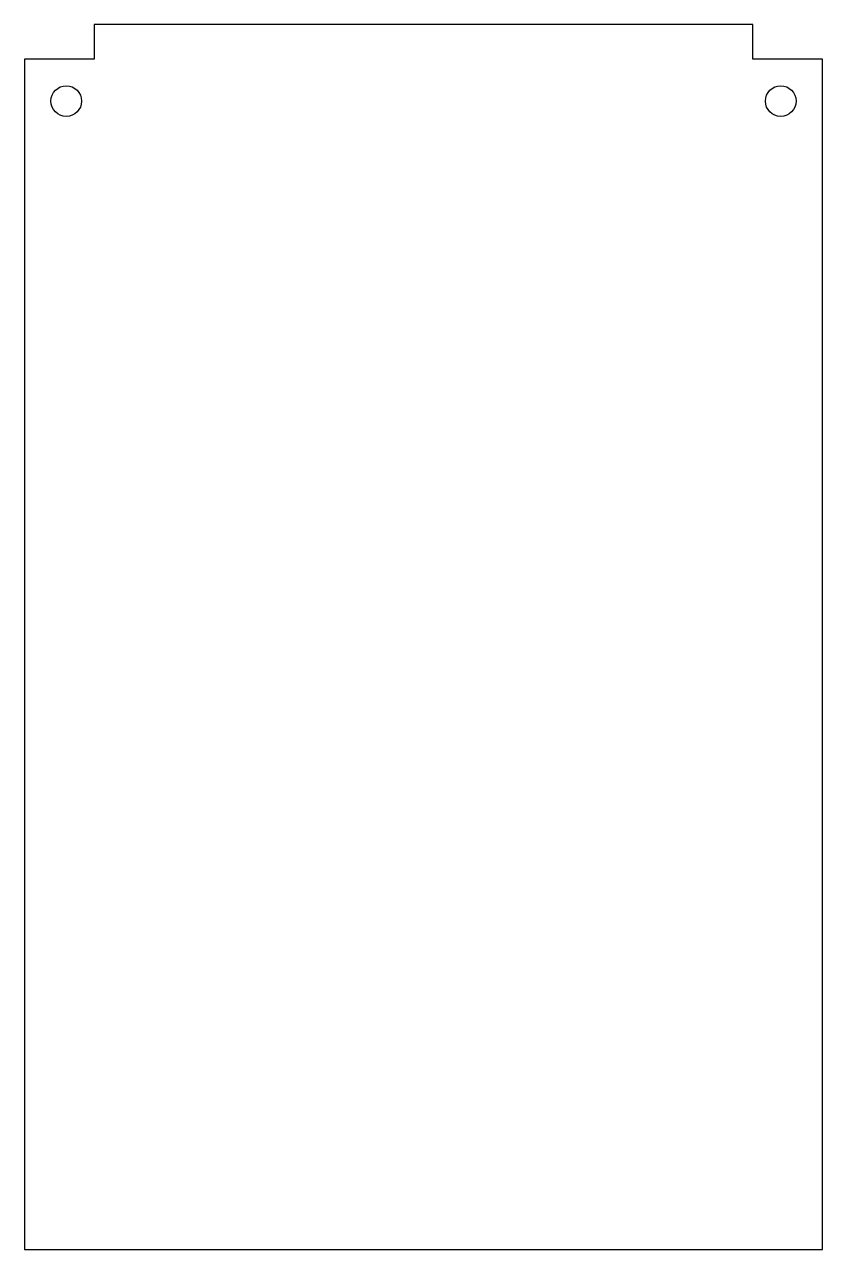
# Model space of a CAD drawing. Header units: millimetres. Extents: x -60.4 to -3.1, y -90 to -2.
import ezdxf

# ---------------------------------------------------------------- set-up
doc = ezdxf.new("R2010")
doc.units = ezdxf.units.MM
doc.layers.get('0').update_dxf_attribs({"linetype": 'CONTINUOUS'})

msp = doc.modelspace()

# ---------------------------------------------------------------- linework, layer by layer
msp.add_lwpolyline([(-55.4, -2), (-55.4, -4.499), (-60.4, -4.499), (-60.4, -90), (-3.1, -90), (-3.1, -4.5), (-8.1, -4.5), (-8.1, -2)], close=True)
for centre in [(-57.4, -7.499), (-6.1, -7.5)]:
    msp.add_circle(centre, 1.1)

doc.saveas('drawing.dxf')
